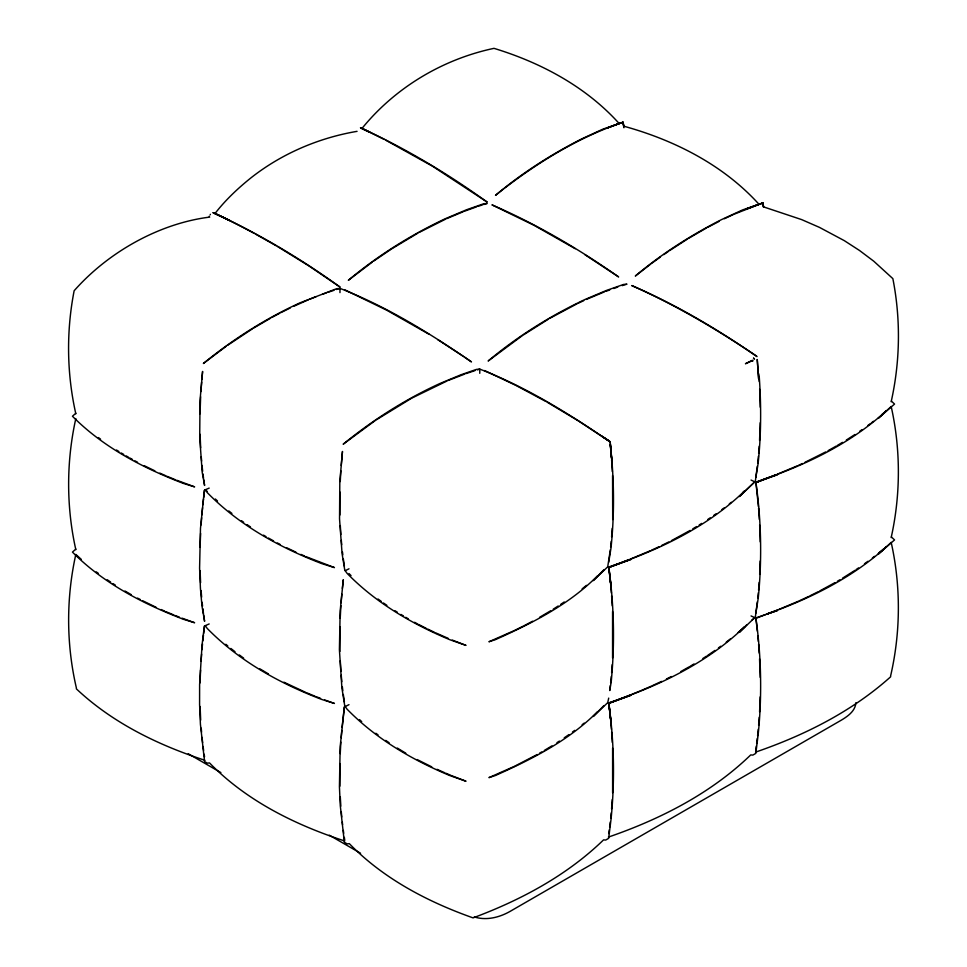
<?xml version="1.0" encoding="UTF-8"?>
<svg xmlns="http://www.w3.org/2000/svg" width="967" height="967" viewBox="0 0 967 967"><rect width="100%" height="100%" fill="white"/><g stroke="black" fill="none" stroke-linecap="round" stroke-linejoin="round"><path stroke-width="1.45" d="M479.765 373.322L479.801 369.128C525.504 386.715 568.245 413.199 608.763 440.928L578.496 420.947L547.141 402.187M200.024 413.828L200.64 396.796M339.876 491.937L339.888 515.036M760.207 422.748L759.566 440.444M200.084 682.835L200.544 670.022M339.888 763.555L339.888 786.195M200.072 547.382L200.592 533.397M339.913 626.725L339.913 651.371M760.159 561.017L759.675 574.422M760.171 696.881L759.591 711.881M612.703 519.557L612.57 475.571M340.239 753.607L340.855 742.1M340.215 618.336L340.904 605.632M612.57 658.056L612.57 611.495M340.251 481.542L340.843 470.772M612.619 792.771L612.607 748.144M209.742 217.091C159.76 223.329 108.594 251.698 74.145 290.753C66.203 331.306 66.747 373.492 75.825 413.816M612.196 664.667L611.615 672.536M610.479 443.829L611.41 457.367M200.955 391.514L201.632 382.158M612.256 799.528L611.567 808.871M759.24 717.248L758.624 725.238M612.232 528.308L611.591 536.951M759.192 446.234L758.636 453.426M201.1 524.9L201.644 517.756M201.051 661.38L201.607 654.103M341.121 602.767L341.822 594.173M341.194 737.736L341.786 730.436M341.23 465.429L342.475 451.456L339.816 481.735L339.538 518.916L342.076 553.62L344.76 570.083L347.032 573.286C375.897 602.9 412.244 624.09 450.211 639.864L466.009 645.388L452.278 640.069M758.575 590.184L759.192 582.352M201.885 514.891L202.55 507.687M201.982 649.727L202.526 643.853M342.052 727.51L344.397 706.756L340.179 746.572L339.429 786.703L340.275 805.644L344.361 842.257L347.165 843.877L349.329 843.647C383.331 878.58 427.499 901.752 473.056 917.876C520.766 900.144 566.771 875.522 603.553 839.888L605.705 840.045L608.654 838.341L611.035 819.339C614.939 780.611 614.142 741.399 608.714 702.852L607.711 702.683L593.206 716.499L603.879 705.644M201.837 379.451L202.599 371.425L200.036 400.411L199.71 437.193L202.176 472.138L204.593 485.446L203.759 479.741M610.648 682.895L611.277 676.441M757.814 597.932L758.321 592.771M610.648 546.911L611.229 541.254M610.697 818.094L611.241 812.848M757.669 463.362L758.394 456.279M757.596 735.742L758.273 729.191M202.84 640.903L203.481 634.981M202.865 504.774L203.505 498.972M342.354 588.407L343.309 579.692L340.179 610.721L339.405 649.667L341.883 687.839L344.76 705.934L347.032 709.137C375.897 738.764 412.244 759.953 450.211 775.715L466.009 781.239L452.278 775.921M610.346 685.446L609.754 690.547L611.204 681.989C614.903 643.744 614.081 605.04 608.714 566.988L607.711 566.831L593.206 580.635L603.879 569.781M757.354 601.752L755.348 617.067L739.32 632.418L746.875 624.634M610.334 549.727L607.711 566.831M757.33 466.167L755.348 481.215L739.32 496.567L754.876 481.868L756.859 482.207L776.344 474.567M609.633 827.184L610.274 822.01M756.641 743.514L757.27 738.341M203.686 497.509L204.593 490.184M203.662 633.494L204.593 626.048M855.88 702.707C855.336 710.938 848.035 716.1 841.628 719.98L510.165 911.349C499.455 917.453 486.353 920.789 474.301 916.934M608.751 833.59L609.295 829.759M755.723 749.896L756.279 746.065M755.868 613.138L758.249 598.053C762.105 559.47 761.271 520.427 755.868 482.025L758.442 506.648M608.714 562.238L610.999 548.035C614.601 513.61 614.202 478.81 610.322 444.433L611.966 461.996L610.068 442.85M755.868 477.275L758.08 463.846C761.162 435.126 761.307 406.152 759.288 377.36M226.314 346.186L203.372 363.495C232.902 339.344 265.333 318.711 300.048 302.816L336.589 288.698L339.997 288.42L339.961 292.602M75.825 418.566C66.276 461.585 66.203 506.648 75.825 549.667M891.175 537.604C900.724 494.572 900.797 449.51 891.175 406.491L878.157 418.409L894.548 404.073L891.393 401.112M891.175 401.74C900.192 361.404 900.845 319.195 892.855 278.629L873.733 261.187L859.554 250.513L844.288 240.638L819.448 227.378L801.691 219.618L763.628 206.914L762.866 202.937L734.763 213.937M607.711 702.683L608.714 698.101M210.274 214.783L210.322 214.311M597.618 575.716C569.188 604.532 531.971 623.292 495.334 639.683L488.927 641.762L513.114 631.1M597.618 711.567C569.188 740.384 531.971 759.155 495.334 775.534L488.927 777.625L514.384 766.372L537.229 754.502M755.541 752.133C804.496 735.307 851.867 711.555 890.631 676.803L890.631 675.836C900.712 632.092 900.966 586.171 891.175 542.354C856.387 575.764 812.014 598.029 766.891 614.009L777.698 609.911M886.449 546.548L878.157 554.26L894.548 539.924L891.393 536.963M75.801 413.247L72.452 416.245C103.264 447.334 142.935 467.919 183.452 483.44L194.621 486.872L176.671 480.224M75.801 549.099L72.452 552.097C103.264 583.186 142.935 603.771 183.452 619.303L194.621 622.736L182.134 618.191M742.596 492.687L744.783 490.752C707.131 527.317 658.043 550.368 608.714 566.988L610.939 585.748L608.835 566.976M738.22 632.43L744.783 626.604C707.131 663.169 658.043 686.232 608.714 702.852L611.011 722.349L608.835 702.84L610.528 719.134M881.566 414.831L886.449 410.685C850.017 444.252 803.855 465.84 757.246 481.542M883.524 549.026L878.544 553.124M586.473 585.349L582.134 588.855M503.831 188.746L495.503 195.334C521.769 173.19 550.972 154.599 581.542 138.97L602.828 129.179L623.062 122.217L623.824 126.206C674.398 140.142 723.316 164.922 758.914 204.194L746.246 209.017L762.866 202.937L763.531 207.095M729.299 503.88L731.342 502.284M582.134 724.706L584.189 723.111M726.229 642.136L730.327 638.945M871.34 422.917L873.419 421.31M872.379 557.971L874.458 556.363M752 619.932L754.876 617.72L755.698 618.457L765.634 614.516M505.028 187.84C540.867 160.437 580.2 136.71 623.062 122.217L623.945 127.753M650.815 264.015L635.307 276.042C661.573 253.898 690.776 235.319 721.346 219.69L742.632 209.899L762.866 202.937L763.447 207.011M344.748 841C294.995 824.827 246.428 800.749 209.525 762.927L207.361 763.156L204.557 761.537L200.423 724.283L199.589 704.532L199.613 684.563L202.055 644.88L204.351 626.048L209.186 623.945M345.195 570.711L348.99 568.801M345.195 706.575L348.99 704.665M721.89 509.561L724.174 507.88M867.907 425.432L870.191 423.751M572.428 732.055L574.724 730.375M718.445 647.926L720.741 646.246M864.462 563.797L867.907 561.283M372.271 262.093L348.338 280.297C377.686 255.699 410.431 235.211 445.025 218.844L466.384 209.827L483.754 203.735L487.15 203.457L483.585 204.545M652.012 263.109L660.437 256.98M227.45 345.4L252.52 328.768M373.467 261.223L391.683 248.857L417.829 233.168M375.208 420.572L343.176 444.216C372.706 420.065 405.137 399.419 439.852 383.536L461.078 374.725L476.393 369.418L479.801 369.128L477.42 369.865M522.361 335.609L488.142 361.005C517.49 336.419 550.235 315.919 584.83 299.565L606.188 290.535L623.558 284.455L626.967 284.165L622.204 285.628M663.846 254.599L668.39 251.444M560.655 604.423L564.232 601.97M707.808 519.46L710.201 517.828M713.779 515.375L716.16 513.743M859.748 431.234L862.129 429.602M564.232 737.833L568.995 734.569M707.808 655.312L714.964 650.416M856.17 569.539L858.551 567.907M376.344 419.823L411.785 398.114L446.923 381.034M523.51 334.86L548.64 319.013M669.527 250.646L687.791 238.837M553.221 609.186L558.177 606.007M699.153 525.021L701.631 523.425M846.318 440.058L854.973 434.497M556.944 742.656L559.409 741.073M702.864 658.491L706.575 656.109M854.973 570.349L842.475 578.218M550.707 610.757L539.55 617.333M692.747 528.864L696.591 526.556M837.349 445.449L842.475 442.366M544.3 750.465L551.988 745.835M690.184 666.263L694.028 663.954M837.349 581.3L839.912 579.765M253.668 328.055L270.663 318.143M688.939 238.16L706.103 228.188M549.788 318.324L577.226 303.698M828.078 450.67L836.189 446.101M690.184 530.412L671.364 540.686M835.029 582.605L819.726 590.946M680.913 671.497L689.024 666.916M539.55 753.196L541.858 751.879M419.134 232.431L445.219 219.34M271.981 317.394L279.814 313.211M707.409 227.487L719.17 221.346M825.697 451.94L804.919 462.347M524.199 625.649L532.563 621.237M281.131 312.522L290.257 307.953M661.537 545.557L668.91 541.907M514.384 630.52L522.978 626.253M809.935 595.841L818.529 591.574M666.456 678.979L671.364 676.537M294.149 306.128L308.413 299.746M724.38 218.735L733.482 214.481M578.52 303.094L583.717 300.664M798.621 465.272L802.405 463.519M651.456 550.235L659.023 546.73M799.878 600.543L808.702 596.446M652.713 685.506L661.537 681.409M446.512 218.723L463.29 211.688M586.316 299.444L604.387 291.889M797.328 465.84L777.698 474.06M650.162 550.803L630.532 559.023M798.621 601.136L779.015 609.379M641.109 690.583L651.456 686.099M630.919 559.422L609.911 567.061L631.197 559.301M630.919 695.273L609.911 702.912L631.197 695.152M631.85 694.342L639.791 691.115M309.694 299.238L316.136 296.651M448.217 380.466L464.885 374.024M629.179 559.53L608.533 567.569M630.532 694.874L608.533 703.42M322.531 294.246L326.363 292.844M608.376 837.096C660.401 819.17 710.854 793.46 750.718 754.925L752.87 755.082L755.819 753.378L758.152 734.811C762.117 695.938 761.319 656.581 755.868 617.889L777.335 610.588L766.891 614.009M464.583 211.169L476.634 206.829M605.729 291.405L609.742 289.955M613.755 288.517L617.78 287.066M327.632 292.421L333.966 290.305M466.167 373.552L475.039 370.591M477.976 206.358L482.4 204.919M336.431 289.508L339.997 288.42M357.065 131.343C318.917 137.834 282.243 153.427 251.698 177.275C238.245 187.936 225.13 200.362 214.928 213.61C228.152 219.763 241.182 226.338 254.019 233.277M209.186 488.093L204.351 490.196L200.483 528.333L199.589 568.221L200.435 588.456L201.97 606.091L204.593 621.298L203.686 615.024M340.033 288.396C386.631 306.527 430.218 333.458 471.473 361.9L464.257 356.956M212.752 212.619L229.759 220.488L213.659 212.788C258.044 233.41 300.435 258.358 340.07 287.09L308.884 265.901L277.541 246.537M360.449 127.68L384.213 139.417M754.876 481.868L751.045 480.067M754.876 617.72L751.045 615.931M204.944 760.292C158.092 745.098 112.51 722.881 76.369 688.855L76.369 687.888C66.215 644.167 66.094 598.235 75.825 554.417L81.276 559.349M324.658 699.951L334.425 703.444L321.769 699.455C279.608 683.331 238.994 660.957 207.228 628.429L205.391 625.854M175.305 615.556L179.403 617.139M316.475 696.796L320.573 698.379M167.303 476.393L175.305 479.705M305.777 556.557L334.425 567.593L321.769 563.604C279.608 547.467 238.994 525.105 207.228 492.566L205.391 490.003L207.289 491.417M165.973 611.7L173.975 615.012M307.107 692.964L315.109 696.276M448.265 638.389L435.827 632.938M445.582 773.129L450.936 775.365M159.869 473.129L165.973 475.849M300.894 554.393L304.557 556.013M161.09 609.536L164.753 611.156M305.777 692.42L283.911 682.194M437.048 769.333L444.361 772.585M344.796 289.81L386.945 310.31L429.263 334.389M484.6 370.53L515.798 385.362L545.835 401.462M154.853 470.856L144.107 465.623M286.534 547.697L296.023 552.23M427.692 629.058L434.473 632.297M156.219 607.361L142.79 600.809M431.753 766.855L417.14 759.542M277.336 542.971L279.971 544.324M418.457 624.356L426.338 628.405M137.532 598.114L140.167 599.455M385.519 140.07L432.551 166.239L487.235 202.127C447.528 173.48 405.233 148.277 360.727 127.825L369.89 132.334L361.888 128.563C395.056 87.671 442.56 59.241 493.992 48.35C540.904 62.625 586.002 86.704 619.11 123.474L606.442 128.297L623.062 122.217L623.691 126.617M255.324 233.99L276.224 245.787M129.916 458.044L132.455 459.446M134.993 460.848L137.532 462.25M268.439 538.063L273.528 540.867M414.601 622.289L417.14 623.691M131.186 594.608L124.961 591.018M188.227 753.74L220.875 772.585M329.263 835.162L360.594 853.257M400.894 614.42L403.348 615.87M405.789 617.321L408.243 618.783M263.532 535.15L265.985 536.612M121.274 452.991L123.728 454.442M126.181 455.892L128.635 457.343M405.789 753.184L397.304 748.047M259.857 668.826L268.439 673.914M575.232 248.712L534.11 225.347L491.961 204.847C536.612 224.199 578.858 248.99 618.638 276.937L584.89 254.672M437.725 339.622L463.048 356.134M394.935 610.685L397.304 612.184M116.511 450.006L118.868 451.504M112.97 583.609L115.327 585.108M756.641 356.134C716.934 329.421 675.595 304.931 631.765 285.567C675.897 304.593 717.538 329.155 756.931 356.605M609.476 441.097L601.957 436.25L609.766 441.568M383.452 602.997L386.86 605.33M247.056 524.61L250.453 526.93M385.724 740.408L389.121 742.729M107.252 579.753L110.649 582.074M378.024 599.008L381.276 601.401M241.472 520.681L243.648 522.277M98.416 437.567L100.58 439.175M375.849 733.264L378.024 734.86M239.308 654.937L243.648 658.14M96.241 571.835L98.416 573.431M228.792 510.939L231.899 513.404M230.859 648.446L235.005 651.722M225.831 644.276L227.801 645.956M215.351 499.008L217.527 501.027M359.506 719.605L361.694 721.624M348.99 573.552L351.045 575.607M209.259 216.39L209.331 216.149M344.325 837.337L344.736 840.045M204.17 754.236L204.557 756.786M343.37 559.107L344.397 566.154M343.309 694.487L344.397 702.006M343.333 830.411L343.708 833.276M203.118 746.536L203.614 750.404M342.475 551.976L342.826 554.828M203.022 474.072L203.554 478.314M342.354 686.872L342.826 690.68M202.865 608.69L203.505 613.767M755.868 617.889L757.379 631.221M342.306 822.107L342.584 824.658M202.067 737.422L202.635 742.656M202.043 465.429L202.659 471.255M609.754 575.74L610.491 582.98M341.822 681.723L341.23 675.244M202.151 602.284L202.55 606.152M757.838 635.645L758.358 641.496M610.648 584.431L611.41 593.049M610.673 720.608L611.446 729.384M341.315 540.372L341.702 544.747M341.266 811.591L341.75 816.994M201.245 456.738L201.632 461.078M201.233 728.175L201.583 732.152M201.1 590.607L201.644 597.122M758.575 508.086L759.349 519.472M611.615 595.902L612.268 605.85M758.684 373.721L759.24 381.554M758.611 644.421L759.228 653.124M611.615 459.99L612.377 471.691M611.652 732.285L612.316 742.402M340.843 534.485L340.299 525.577M340.843 806.152L340.275 796.711M340.904 671.328L340.275 660.751M759.554 658.878L760.219 677.383M200.653 447.818L200.084 434.304M200.677 720.137L200.109 706.526M200.592 582.69L200.109 570.651M759.675 389.326L760.243 407.204M759.675 525.129L760.231 541.883M757.246 359.579L758.648 378.822L757.246 359.567M752.399 360.643L745.448 363.737L752.423 360.28L753.003 360.884L752.399 360.643M753.535 358.201L754.526 359.12L753.559 358.165M766.891 478.145L757.076 482.098L777.335 474.737L766.891 478.145M609.923 441.871L609.573 441.363L610.129 442.487L609.597 441.363L609.923 441.871"/></g></svg>
